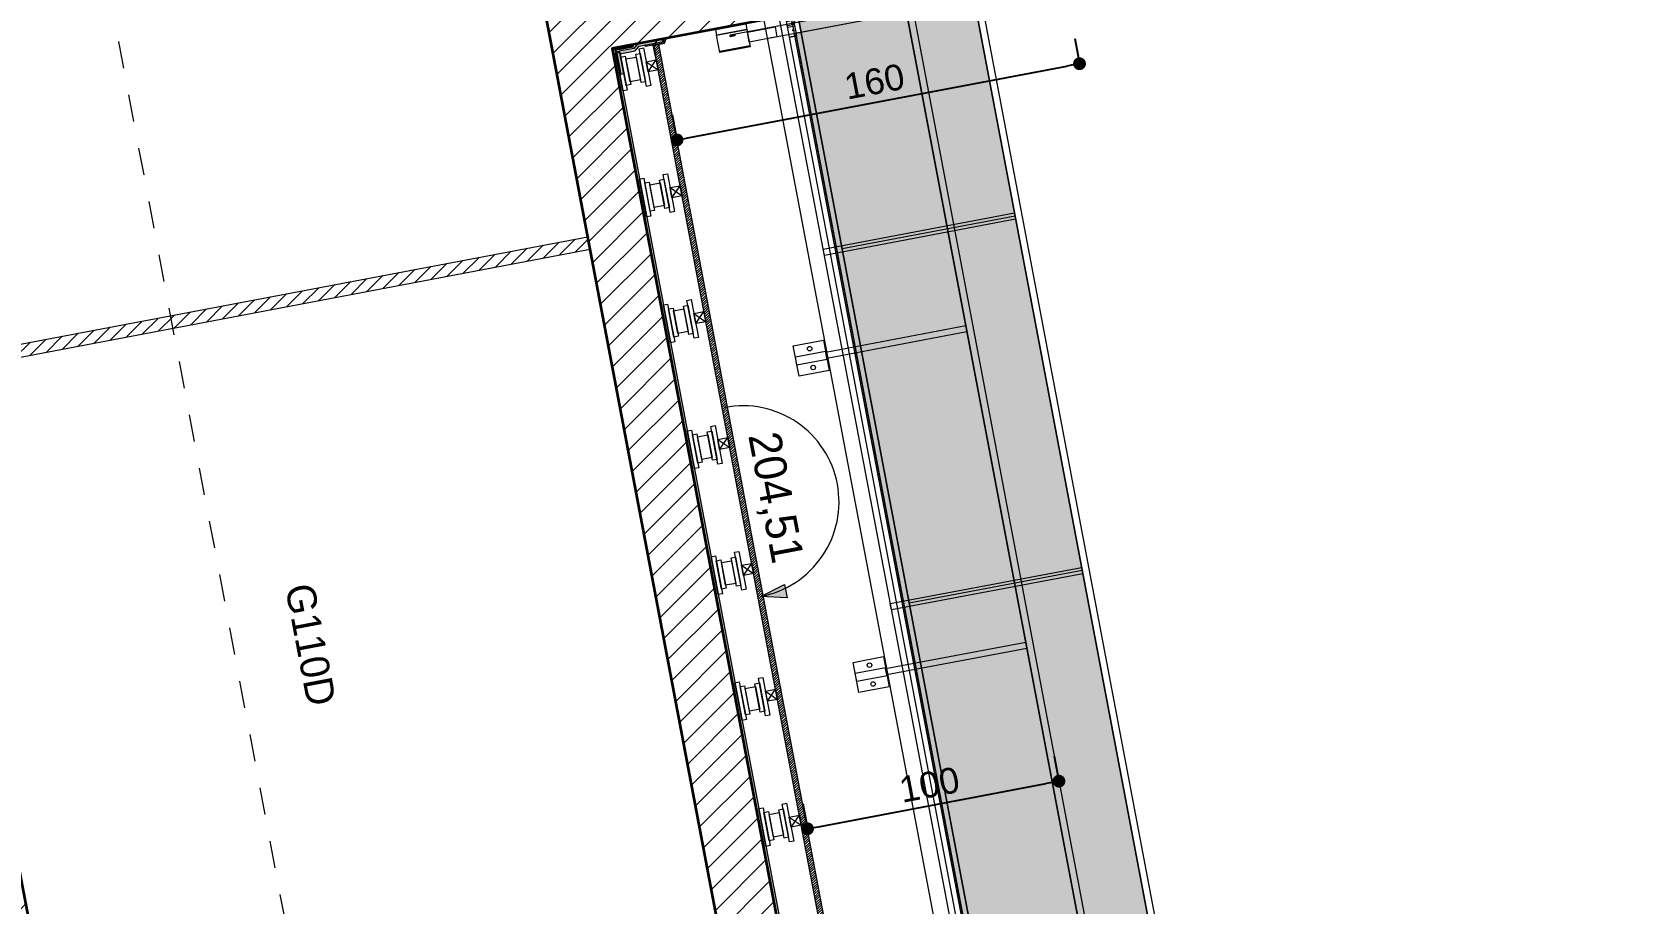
# Model space of a CAD drawing. Header units: centimetres. Extents: x 43491 to 84569, y -30699 to -11680.
# Drawn here: x 44832 to 45455, y -27810 to -27470 of the extents above; entities that cross this region are included whole.
import ezdxf

# ---------------------------------------------------------------- set-up
doc = ezdxf.new("R2010")
doc.units = ezdxf.units.CM
doc.header["$LTSCALE"] = 50.8
doc.header["$PDMODE"] = 1
doc.header["$PDSIZE"] = -2
doc.linetypes.add('Style de ligne -1', pattern=[0.41664, 0.20828, -0.20836])
doc.layers.get('0').update_dxf_attribs({"lineweight": 18})
for name, color, linetype, lineweight in [('0-PROJET-BOIS', 7, 'Continuous', 5), ('0-PROJET-COTATIONS', 7, 'Continuous', 13), ('0-PROJET-DESSINS CRÉES', 7, 'Continuous', 9), ('0-PROJET-Garde corps', 7, 'Continuous', 5), ('0-PROJET-ISOLATION', 7, 'Continuous', 13), ('0-PROJET-MUR BETON', 7, 'Continuous', 35), ('0-PROJET-MURS AGGLO', 7, 'Continuous', 5), ('0-PROJET-NGF', 7, 'Continuous', 5), ('0-PROJET-TEXTE', 7, 'Continuous', 5)]:
    doc.layers.add(name, color=color, linetype=linetype, lineweight=lineweight)
doc.styles.add('Futura Std Book', font='Futura Std Book')
doc.styles.add('Helvetica', font='Helvetica')
doc.dimstyles.new('IS', dxfattribs={"dimtxt": 10.08724, "dimasz": 5.007446, "dimexe": 2, "dimexo": 10, "dimgap": 3, "dimtad": 1, "dimdec": 1, "dimtxsty": 'Helvetica', "dimblk": 'DOT', "dimblk1": 'DOT', "dimblk2": 'DOT', "dimcen": 0, "dimdle": 10, "dimazin": 0, "dimtfac": 0.8, "dimtdec": 1, "dimtix": 1, "dimtmove": 0, "dimatfit": 0, "dimldrblk": 'VW_FILLEDARROW-1', "dimfxl": 0, "dimfrac": 2, "dimtolj": 1, "dimarcsym": 0})

# ---------------------------------------------------------------- blocks, each defined once
blk = doc.blocks.new('Groupe-1')
at = {"layer": '0-PROJET-DESSINS CRÉES', "linetype": 'Continuous', "lineweight": 0}
blk.add_hatch(color=254, dxfattribs=at).paths.add_polyline_path([(6568.09, -50894.54), (6226.19, -49089.14), (6293.66, -49076.36), (6635.56, -50881.76)])
at = {"layer": '0-PROJET-DESSINS CRÉES', "color": 7, "linetype": 'Continuous', "lineweight": 13}
for p, q in [((6398.23, -49628.52), (6330.76, -49641.3)), ((6424.42, -49766.82), (6356.95, -49779.6))]:
    blk.add_line(p, q, dxfattribs=at)
at = {"layer": '0-PROJET-DESSINS CRÉES', "color": 7, "linetype": 'Continuous', "lineweight": 13, "flags": 128}
for points in [[(6568.09, -50894.54), (6226.19, -49089.14), (6293.66, -49076.36), (6635.56, -50881.76)], [(6635.56, -50881.76), (6293.66, -49076.36), (6296.26, -49075.87), (6638.17, -50881.27)], [(6563.54, -50884.72), (6223.59, -49089.63), (6226.19, -49089.14), (6566.14, -50884.23)]]:
    blk.add_lwpolyline(points, close=True, dxfattribs=at)
at = {"layer": '0-PROJET-DESSINS CRÉES', "color": 8, "linetype": 'Continuous', "lineweight": 5, "flags": 128}
for points in [[(6323.82, -49643.89), (6323.35, -49641.43), (6398, -49627.3), (6398.46, -49629.75)], [(6350.01, -49782.18), (6349.54, -49779.73), (6424.19, -49765.59), (6424.65, -49768.05)]]:
    blk.add_lwpolyline(points, close=True, dxfattribs=at)
blk = doc.blocks.new('Groupe-59-1')
at = {"layer": '0-PROJET-DESSINS CRÉES', "lineweight": 5, "flags": 128}
for points in [[(6245.19, -49579.67), (6242.4, -49564.93), (6244.09, -49564.61), (6246.88, -49579.35)], [(6246.53, -49577.51), (6244.44, -49566.46), (6246.17, -49566.13), (6248.27, -49577.18)], [(6248.1, -49576.07), (6246.43, -49567.22), (6250.43, -49566.46), (6252.11, -49575.31)], [(6252.32, -49576.41), (6250.22, -49565.36), (6251.96, -49565.03), (6254.05, -49576.08)], [(6254.4, -49577.93), (6251.61, -49563.19), (6253.3, -49562.87), (6256.09, -49577.61)]]:
    blk.add_lwpolyline(points, close=True, dxfattribs=at)
blk = doc.blocks.new('Groupe-60-1')
at = {"layer": '0-PROJET-DESSINS CRÉES', "color": 7, "linetype": 'Continuous', "lineweight": 13}
for p, q in [((6254.32, -49568.27), (6259, -49571.46)), ((6255.07, -49572.2), (6258.25, -49567.53))]:
    blk.add_line(p, q, dxfattribs=at)
at = {"layer": '0-PROJET-DESSINS CRÉES', "color": 7, "linetype": 'Continuous', "lineweight": 13, "flags": 128}
blk.add_lwpolyline([(6255.07, -49572.2), (6254.32, -49568.27), (6258.25, -49567.53), (6259, -49571.46)], close=True, dxfattribs=at)
blk = doc.blocks.new('Groupe-61-1')
at = {"layer": '0-PROJET-DESSINS CRÉES', "lineweight": 5, "flags": 128}
for points in [[(6263.71, -49627.05), (6260.91, -49612.31), (6262.6, -49611.99), (6265.39, -49626.73)], [(6254.49, -49628.8), (6251.7, -49614.06), (6253.39, -49613.74), (6256.18, -49628.48)], [(6255.83, -49626.64), (6253.74, -49615.58), (6255.47, -49615.25), (6257.57, -49626.31)], [(6257.4, -49625.19), (6255.73, -49616.35), (6259.74, -49615.59), (6261.41, -49624.43)], [(6261.62, -49625.54), (6259.53, -49614.49), (6261.26, -49614.16), (6263.36, -49625.21)]]:
    blk.add_lwpolyline(points, close=True, dxfattribs=at)
blk = doc.blocks.new('Groupe-62-1')
at = {"layer": '0-PROJET-DESSINS CRÉES', "color": 7, "linetype": 'Continuous', "lineweight": 13}
for p, q in [((6263.63, -49617.4), (6268.3, -49620.58)), ((6264.37, -49621.33), (6267.56, -49616.65))]:
    blk.add_line(p, q, dxfattribs=at)
at = {"layer": '0-PROJET-DESSINS CRÉES', "color": 7, "linetype": 'Continuous', "lineweight": 13, "flags": 128}
blk.add_lwpolyline([(6264.37, -49621.33), (6263.63, -49617.4), (6267.56, -49616.65), (6268.3, -49620.58)], close=True, dxfattribs=at)
blk = doc.blocks.new('Groupe-63-1')
at = {"layer": '0-PROJET-DESSINS CRÉES', "lineweight": 5, "flags": 128}
for points in [[(6273.01, -49676.18), (6270.22, -49661.44), (6271.91, -49661.12), (6274.7, -49675.86)], [(6263.8, -49677.92), (6261.01, -49663.19), (6262.69, -49662.87), (6265.49, -49677.6)], [(6265.14, -49675.76), (6263.04, -49664.71), (6264.78, -49664.38), (6266.87, -49675.43)], [(6266.71, -49674.32), (6265.03, -49665.48), (6269.04, -49664.72), (6270.72, -49673.56)], [(6270.93, -49674.67), (6268.83, -49663.61), (6270.57, -49663.28), (6272.66, -49674.34)]]:
    blk.add_lwpolyline(points, close=True, dxfattribs=at)
blk = doc.blocks.new('Groupe-64-1')
at = {"layer": '0-PROJET-DESSINS CRÉES', "color": 7, "linetype": 'Continuous', "lineweight": 13}
for p, q in [((6272.93, -49666.53), (6277.6, -49669.71)), ((6273.67, -49670.46), (6276.86, -49665.78))]:
    blk.add_line(p, q, dxfattribs=at)
at = {"layer": '0-PROJET-DESSINS CRÉES', "color": 7, "linetype": 'Continuous', "lineweight": 13, "flags": 128}
blk.add_lwpolyline([(6273.67, -49670.46), (6272.93, -49666.53), (6276.86, -49665.78), (6277.6, -49669.71)], close=True, dxfattribs=at)
blk = doc.blocks.new('Groupe-65-1')
at = {"layer": '0-PROJET-DESSINS CRÉES', "lineweight": 5, "flags": 128}
for points in [[(6282.31, -49725.31), (6279.52, -49710.57), (6281.21, -49710.25), (6284, -49724.99)], [(6273.1, -49727.05), (6270.31, -49712.31), (6272, -49711.99), (6274.79, -49726.73)], [(6274.44, -49724.89), (6272.35, -49713.84), (6274.08, -49713.51), (6276.18, -49724.56)], [(6276.01, -49723.45), (6274.34, -49714.6), (6278.34, -49713.84), (6280.02, -49722.69)], [(6280.23, -49723.79), (6278.13, -49712.74), (6279.87, -49712.41), (6281.96, -49723.46)]]:
    blk.add_lwpolyline(points, close=True, dxfattribs=at)
blk = doc.blocks.new('Groupe-66-1')
at = {"layer": '0-PROJET-DESSINS CRÉES', "color": 7, "linetype": 'Continuous', "lineweight": 13}
for p, q in [((6282.23, -49715.65), (6286.91, -49718.84)), ((6282.98, -49719.58), (6286.16, -49714.91))]:
    blk.add_line(p, q, dxfattribs=at)
at = {"layer": '0-PROJET-DESSINS CRÉES', "color": 7, "linetype": 'Continuous', "lineweight": 13, "flags": 128}
blk.add_lwpolyline([(6282.98, -49719.58), (6282.23, -49715.65), (6286.16, -49714.91), (6286.91, -49718.84)], close=True, dxfattribs=at)
blk = doc.blocks.new('Groupe-67-1')
at = {"layer": '0-PROJET-DESSINS CRÉES', "lineweight": 5, "flags": 128}
for points in [[(6282.4, -49776.18), (6279.61, -49761.44), (6281.3, -49761.12), (6284.09, -49775.86)], [(6289.53, -49772.92), (6287.44, -49761.87), (6289.17, -49761.54), (6291.27, -49772.59)], [(6291.62, -49774.43), (6288.82, -49759.7), (6290.51, -49759.38), (6293.31, -49774.11)], [(6283.75, -49774.02), (6281.65, -49762.96), (6283.39, -49762.63), (6285.48, -49773.69)], [(6285.31, -49772.57), (6283.64, -49763.73), (6287.65, -49762.97), (6289.32, -49771.81)]]:
    blk.add_lwpolyline(points, close=True, dxfattribs=at)
blk = doc.blocks.new('Groupe-68-1')
at = {"layer": '0-PROJET-DESSINS CRÉES', "color": 7, "linetype": 'Continuous', "lineweight": 13}
for p, q in [((6291.54, -49764.78), (6296.21, -49767.96)), ((6292.28, -49768.71), (6295.47, -49764.03))]:
    blk.add_line(p, q, dxfattribs=at)
at = {"layer": '0-PROJET-DESSINS CRÉES', "color": 7, "linetype": 'Continuous', "lineweight": 13, "flags": 128}
blk.add_lwpolyline([(6292.28, -49768.71), (6291.54, -49764.78), (6295.47, -49764.03), (6296.21, -49767.96)], close=True, dxfattribs=at)
blk = doc.blocks.new('Groupe-69-1')
at = {"layer": '0-PROJET-DESSINS CRÉES', "lineweight": 5, "flags": 128}
for points in [[(6291.71, -49825.31), (6288.92, -49810.57), (6290.61, -49810.25), (6293.4, -49824.99)], [(6298.84, -49822.05), (6296.74, -49810.99), (6298.48, -49810.66), (6300.57, -49821.72)], [(6300.92, -49823.56), (6298.13, -49808.82), (6299.82, -49808.5), (6302.61, -49823.24)], [(6293.05, -49823.14), (6290.95, -49812.09), (6292.69, -49811.76), (6294.78, -49822.81)], [(6294.62, -49821.7), (6292.94, -49812.86), (6296.95, -49812.1), (6298.63, -49820.94)]]:
    blk.add_lwpolyline(points, close=True, dxfattribs=at)
blk = doc.blocks.new('Groupe-70-1')
at = {"layer": '0-PROJET-DESSINS CRÉES', "color": 7, "linetype": 'Continuous', "lineweight": 13}
for p, q in [((6300.84, -49813.91), (6305.52, -49817.09)), ((6301.58, -49817.84), (6304.77, -49813.16))]:
    blk.add_line(p, q, dxfattribs=at)
at = {"layer": '0-PROJET-DESSINS CRÉES', "color": 7, "linetype": 'Continuous', "lineweight": 13, "flags": 128}
blk.add_lwpolyline([(6301.58, -49817.84), (6300.84, -49813.91), (6304.77, -49813.16), (6305.52, -49817.09)], close=True, dxfattribs=at)
blk = doc.blocks.new('Groupe-71-1')
at = {"layer": '0-PROJET-DESSINS CRÉES', "lineweight": 5, "flags": 128}
for points in [[(6301.01, -49874.43), (6298.22, -49859.69), (6299.91, -49859.37), (6302.7, -49874.11)], [(6302.35, -49872.27), (6300.26, -49861.22), (6301.99, -49860.89), (6304.09, -49871.94)], [(6303.92, -49870.83), (6302.25, -49861.98), (6306.25, -49861.23), (6307.93, -49870.07)], [(6308.14, -49871.17), (6306.05, -49860.12), (6307.78, -49859.79), (6309.87, -49870.84)], [(6310.22, -49872.69), (6307.43, -49857.95), (6309.12, -49857.63), (6311.91, -49872.37)]]:
    blk.add_lwpolyline(points, close=True, dxfattribs=at)
blk = doc.blocks.new('Groupe-72-1')
at = {"layer": '0-PROJET-DESSINS CRÉES', "color": 7, "linetype": 'Continuous', "lineweight": 13}
for p, q in [((6310.14, -49863.03), (6314.82, -49866.22)), ((6310.89, -49866.96), (6314.07, -49862.29))]:
    blk.add_line(p, q, dxfattribs=at)
at = {"layer": '0-PROJET-DESSINS CRÉES', "color": 7, "linetype": 'Continuous', "lineweight": 13, "flags": 128}
blk.add_lwpolyline([(6310.89, -49866.96), (6310.14, -49863.03), (6314.07, -49862.29), (6314.82, -49866.22)], close=True, dxfattribs=at)
blk = doc.blocks.new('Groupe-77-1')
at = {"layer": '0-PROJET-Garde corps', "color": 7, "linetype": 'Continuous', "lineweight": 5}
for p, q in [((6287.67, -49558.47), (6287.58, -49557.99)), ((6288.49, -49558.31), (6288.4, -49557.84))]:
    blk.add_line(p, q, dxfattribs=at)
at = {"layer": '0-PROJET-Garde corps', "color": 7, "linetype": 'Continuous', "lineweight": 5, "flags": 128}
for points in [[(6286.9, -49558.12), (6286.88, -49558.01), (6289.06, -49557.59), (6289.08, -49557.71)], [(6287.22, -49558.55), (6287.13, -49558.08), (6288.86, -49557.75), (6288.94, -49558.22)]]:
    blk.add_lwpolyline(points, close=True, dxfattribs=at)
blk = doc.blocks.new('Groupe-78-1')
at = {"layer": '0-PROJET-Garde corps', "color": 7}
blk.add_blockref('Groupe-77-1', (0, 0), dxfattribs=at)
blk = doc.blocks.new('Groupe-79-1')
at = {"layer": '0-PROJET-Garde corps', "color": 7, "linetype": 'Continuous', "lineweight": 5, "flags": 128}
for points in [[(6416.31, -49531.5), (6417.54, -49537.98), (6414.39, -49538.58), (6413.17, -49532.1)], [(6416.15, -49531.73), (6417.3, -49537.83), (6414.55, -49538.35), (6413.4, -49532.25)]]:
    blk.add_lwpolyline(points, close=True, dxfattribs=at)
blk = doc.blocks.new('Groupe-80-1')
at = {"layer": '0-PROJET-DESSINS CRÉES', "color": 7, "linetype": 'Continuous', "lineweight": 13, "flags": 128}
for points in [[(6311.61, -49549.3), (6309.01, -49549.79), (6309.42, -49551.96), (6311.82, -49551.5), (6312.11, -49553.03), (6310.87, -49553.26)], [(6311.65, -49549.5), (6309.24, -49549.95), (6309.58, -49551.72), (6311.98, -49551.27), (6312.35, -49553.19), (6310.9, -49553.46)]]:
    blk.add_lwpolyline(points, dxfattribs=at)
at = {"layer": '0-PROJET-Garde corps', "color": 8, "linetype": 'Continuous', "lineweight": 5}
for p, q in [((6309.56, -49550.55), (6415.9, -49530.41)), ((6309.6, -49550.79), (6415.95, -49530.65)), ((6309.65, -49551.04), (6415.99, -49530.9)), ((6312.18, -49553.78), (6309.4, -49554.3)), ((6312.3, -49554.4), (6309.52, -49554.93)), ((6294.8, -49562.06), (6283.01, -49564.29))]:
    blk.add_line(p, q, dxfattribs=at)
at = {"layer": '0-PROJET-Garde corps', "color": 7, "linetype": 'Continuous', "lineweight": 5}
blk.add_line((6412.98, -49530.3), (6412.26, -49530.82), dxfattribs=at)
at = {"layer": '0-PROJET-Garde corps', "color": 7, "linetype": 'Continuous', "lineweight": 5, "flags": 128}
for points in [[(6415.85, -49530.16), (6416.04, -49531.14), (6309.7, -49551.28), (6309.51, -49550.3)], [(6416.21, -49532.07), (6416.25, -49532.25), (6415.4, -49532.41), (6415.55, -49533.16), (6414.83, -49533.78), (6414.71, -49533.65), (6415.35, -49533.09), (6415.19, -49532.26)], [(6283.07, -49564.64), (6281.81, -49557.96), (6293.6, -49555.73), (6294.86, -49562.41)], [(6311.85, -49552.01), (6313.01, -49558.13), (6310.22, -49558.66), (6309.06, -49552.53)]]:
    blk.add_lwpolyline(points, close=True, dxfattribs=at)
for points in [[(6412.26, -49530.82), (6412.98, -49530.3), (6415.98, -49529.73), (6416.31, -49531.5), (6413.31, -49532.07), (6412.45, -49531.82)], [(6412.67, -49530.77), (6413.06, -49530.49), (6415.82, -49529.97), (6416.08, -49531.34), (6413.32, -49531.86), (6412.89, -49531.74)], [(6415.19, -49533.47), (6414.84, -49533.78), (6287.07, -49557.97)], [(6416.02, -49537.86), (6415.58, -49537.71), (6302.01, -49559.21)], [(6312.7, -49550.75), (6311.98, -49551.27), (6309.58, -49551.72), (6309.24, -49549.95), (6311.65, -49549.5), (6312.51, -49549.74)], [(6312.29, -49550.8), (6311.9, -49551.08), (6309.73, -49551.49), (6309.47, -49550.11), (6311.64, -49549.7), (6312.07, -49549.83)]]:
    blk.add_lwpolyline(points, dxfattribs=at)
at = {"layer": '0-PROJET-Garde corps', "color": 7, "linetype": 'Continuous', "lineweight": 13, "flags": 128}
for points in [[(6311.65, -49549.5), (6311.61, -49549.3), (6309.01, -49549.79), (6309.42, -49551.96), (6311.82, -49551.5), (6312.11, -49553.03), (6310.87, -49553.26), (6310.9, -49553.46), (6312.35, -49553.19), (6311.98, -49551.27), (6309.58, -49551.72), (6309.24, -49549.95)], [(6281.85, -49557.95), (6281.43, -49555.77), (6293.19, -49553.55), (6293.6, -49555.73)], [(6294.53, -49560.63), (6293.78, -49556.7), (6304.59, -49554.65), (6305.34, -49558.58)]]:
    blk.add_lwpolyline(points, close=True, dxfattribs=at)
at = {"layer": '0-PROJET-Garde corps', "color": 7, "linetype": 'Continuous', "lineweight": 5}
blk.add_circle((6311.76, -49555.99), 0.288, dxfattribs=at)
at = {"layer": '0-PROJET-DESSINS CRÉES', "color": 7}
blk.add_blockref('Groupe-78-1', (0, 0), dxfattribs=at)
at = {"layer": '0-PROJET-Garde corps', "color": 7}
blk.add_blockref('Groupe-79-1', (0, 0), dxfattribs=at)
blk = doc.blocks.new('Groupe-256-1')
at = {"layer": '0-PROJET-NGF', "linetype": 'Continuous', "lineweight": 0}
blk.add_hatch(color=7, dxfattribs=at).paths.add_polyline_path([(6309.34, -49777.45), (6299, -49776.91), (6308.23, -49772.21)])
at = {"layer": '0-PROJET-NGF', "color": 7, "lineweight": 5, "flags": 128}
blk.add_lwpolyline([(6299, -49776.91), (6300.81, -49776.52), (6302.58, -49776.05), (6304.34, -49775.49), (6306.06, -49774.84), (6307.75, -49774.11), (6309.41, -49773.3), (6311.02, -49772.41), (6312.58, -49771.43), (6314.1, -49770.39), (6315.56, -49769.27), (6316.97, -49768.08), (6318.31, -49766.82), (6319.59, -49765.5), (6320.81, -49764.12), (6321.96, -49762.68), (6323.03, -49761.18), (6324.03, -49759.63), (6324.95, -49758.04), (6325.8, -49756.4), (6326.56, -49754.72), (6327.24, -49753.01), (6327.83, -49751.27), (6328.34, -49749.5), (6328.76, -49747.71), (6329.09, -49745.89), (6329.33, -49744.07), (6329.48, -49742.23), (6329.55, -49740.39), (6329.52, -49738.55), (6329.4, -49736.71), (6329.19, -49734.88), (6328.89, -49733.07), (6328.51, -49731.27), (6328.03, -49729.49), (6327.47, -49727.73), (6326.82, -49726.01), (6326.09, -49724.32), (6325.28, -49722.66), (6324.39, -49721.05), (6323.42, -49719.49), (6322.37, -49717.97), (6321.25, -49716.51), (6320.06, -49715.11), (6318.8, -49713.76), (6317.48, -49712.48), (6316.1, -49711.26), (6314.66, -49710.12), (6313.16, -49709.04), (6311.62, -49708.04), (6310.02, -49707.12), (6308.38, -49706.28), (6306.71, -49705.51), (6305, -49704.83), (6303.25, -49704.24), (6301.48, -49703.73), (6299.69, -49703.31), (6297.88, -49702.98), (6296.05, -49702.74), (6294.22, -49702.59), (6292.38, -49702.52), (6290.53, -49702.55), (6288.7, -49702.67), (6286.87, -49702.88), (6285.05, -49703.18)], dxfattribs=at)
at = {"layer": '0-PROJET-NGF', "color": 7, "linetype": 'Continuous', "lineweight": 5, "flags": 128}
blk.add_lwpolyline([(6309.34, -49777.45), (6299, -49776.91), (6308.23, -49772.21)], close=True, dxfattribs=at)
at = {"layer": '0-PROJET-NGF', "color": 7, "insert": (6306.46, -49711.76), "char_height": 12.586, "attachment_point": 1, "rotation": 280.71759, "line_spacing_factor": 0.962448, "style": 'Futura Std Book'}
blk.add_mtext('204,51', dxfattribs=at)
blk = doc.blocks.new('Groupe-275-1')
at = {"layer": '0-PROJET-DESSINS CRÉES', "linetype": 'Continuous', "lineweight": 0}
blk.add_hatch(color=254, dxfattribs=at).paths.add_polyline_path([(6406.17, -50051.07), (6312.64, -49557.17), (6355.84, -49548.99), (6449.37, -50042.89)])
at = {"layer": '0-PROJET-DESSINS CRÉES', "color": 7, "linetype": 'Continuous', "lineweight": 13, "flags": 128}
for points in [[(6406.17, -50051.07), (6312.64, -49557.17), (6355.84, -49548.99), (6449.37, -50042.89)], [(6449.37, -50042.89), (6355.84, -49549.02), (6358.45, -49548.53), (6451.97, -50042.4)], [(6403.57, -50051.57), (6310.22, -49558.66), (6312.83, -49558.17), (6406.17, -50051.07)], [(6323.46, -49676.94), (6325.7, -49688.73), (6313.94, -49690.96), (6311.71, -49679.17)], [(6324.27, -49681.22), (6324.89, -49684.46), (6313.13, -49686.68), (6312.52, -49683.44)], [(6346.85, -49800.41), (6349.08, -49812.2), (6337.33, -49814.43), (6335.09, -49802.64)], [(6347.66, -49804.69), (6348.27, -49807.92), (6336.52, -49810.15), (6335.9, -49806.91)], [(6370.23, -49923.88), (6372.46, -49935.67), (6360.71, -49937.89), (6358.48, -49926.1)], [(6371.04, -49928.15), (6371.65, -49931.39), (6359.9, -49933.62), (6359.29, -49930.38)]]:
    blk.add_lwpolyline(points, close=True, dxfattribs=at)
at = {"layer": '0-PROJET-DESSINS CRÉES', "color": 8, "linetype": 'Continuous', "lineweight": 5, "flags": 128}
for points in [[(6324.81, -49684.06), (6324.35, -49681.61), (6378.99, -49671.26), (6379.46, -49673.72)], [(6348.19, -49807.53), (6347.73, -49805.08), (6402.37, -49794.73), (6402.84, -49797.18)], [(6371.58, -49931), (6371.11, -49928.55), (6425.76, -49918.2), (6426.22, -49920.65)]]:
    blk.add_lwpolyline(points, close=True, dxfattribs=at)
at = {"layer": '0-PROJET-DESSINS CRÉES', "color": 7, "linetype": 'Continuous', "lineweight": 13}
for centre in [(6318.07, -49680.25), (6319.47, -49687.62), (6341.45, -49803.72), (6342.85, -49811.09), (6364.84, -49927.19), (6366.23, -49934.56)]:
    blk.add_circle(centre, 0.876, dxfattribs=at)
blk = doc.blocks.new('_DOT')
at = {"color": 0, "linetype": 'ByBlock', "lineweight": -2}
blk.add_line((-0.5, 0), (-1, 0), dxfattribs=at)
at = {"color": 0, "linetype": 'ByBlock', "const_width": 0.5}
blk.add_lwpolyline([(-0.25, 0, 1), (0.25, 0, 1)], format="xyb", close=True, dxfattribs=at)
blk = doc.blocks.new('*D290')
at = {"layer": '0-PROJET-COTATIONS', "color": 0, "linetype": 'Continuous', "lineweight": -2}
for p, q in [((45238.42, -27472.27), (45240.65, -27484.06)), ((45088.16, -27510.91), (45235.36, -27483.03)), ((45081.38, -27502.01), (45083.62, -27513.8))]:
    blk.add_line(p, q, dxfattribs=at)
at = {"layer": 'Defpoints', "color": 0}
for p in [(45230.98, -27432.97), (45073.78, -27461.84), (45240.28, -27482.1)]:
    blk.add_point(p, dxfattribs=at)
at = {"layer": '0-PROJET-COTATIONS', "color": 0, "lineweight": -2, "xscale": 5.007446289062499, "yscale": 5.007446289062499, "zscale": 5.007446289062499}
for p, rotation in [((45240.28, -27482.1), 10.72359474388371), ((45083.24, -27511.84), 190.7235947438837)]:
    blk.add_blockref('_DOT', p, dxfattribs=dict(at, rotation=rotation))
at = {"layer": '0-PROJET-COTATIONS', "color": 0, "lineweight": 5, "insert": (45160.27, -27489.07), "char_height": 10.087, "attachment_point": 5, "rotation": 10.72359, "style": 'Helvetica'}
blk.add_mtext('\\A1;160', dxfattribs=at)
blk = doc.blocks.new('VW_FILLEDARROW-1')
at = {"linetype": 'Continuous', "lineweight": 0}
blk.add_hatch(color=0, dxfattribs=at).paths.add_polyline_path([(-2, 0.54), (0, 0), (-2, -0.54)])
at = {"color": 0, "linetype": 'Continuous', "lineweight": 5, "flags": 128}
blk.add_lwpolyline([(-2, 0.54), (0, 0), (-2, -0.54)], close=True, dxfattribs=at)
blk = doc.blocks.new('*D295')
at = {"layer": '0-PROJET-COTATIONS', "color": 0, "linetype": 'Continuous', "lineweight": -2}
for p, q in [((45230.4, -27752.22), (45232.63, -27764.01)), ((45139.07, -27779.69), (45227.34, -27762.97)), ((45132.28, -27770.8), (45134.52, -27782.59))]:
    blk.add_line(p, q, dxfattribs=at)
at = {"layer": 'Defpoints', "color": 0}
for p in [(45119.66, -27704.13), (45224.04, -27718.64), (45232.26, -27762.04)]:
    blk.add_point(p, dxfattribs=at)
at = {"layer": '0-PROJET-COTATIONS', "color": 0, "lineweight": -2, "xscale": 5.007446289062499, "yscale": 5.007446289062499, "zscale": 5.007446289062499}
for p, rotation in [((45232.26, -27762.04), 10.72359474388399), ((45134.15, -27780.62), 190.723594743884)]:
    blk.add_blockref('_DOT', p, dxfattribs=dict(at, rotation=rotation))
at = {"layer": '0-PROJET-COTATIONS', "color": 0, "lineweight": 5, "insert": (45181.71, -27763.43), "char_height": 10.087, "attachment_point": 5, "rotation": 10.72359, "style": 'Helvetica'}
blk.add_mtext('\\A1;100', dxfattribs=at)

msp = doc.modelspace()

# ---------------------------------------------------------------- hatches: boundary and pattern name
at = {"layer": '0-PROJET-BOIS', "linetype": 'Continuous', "lineweight": 5}
h = msp.add_hatch(dxfattribs=at)
h.set_pattern_fill('bois 45', color=9, style=0, pattern_type=2)
h.set_pattern_definition([(45, (38816.9114, 22086.9576), (0, -1), [])])
h.paths.add_polyline_path([(45076.06, -27474.53), (45171.67, -27979.43), (45169.71, -27979.81), (45074.09, -27474.9)])
at = {"layer": '0-PROJET-ISOLATION', "linetype": 'Continuous', "lineweight": 0}
for points in [[(45057.96, -27476.2), (45058.94, -27476.02), (45155.2, -27984.31), (45154.22, -27984.5)], [(45065.94, -27474.69), (45066.13, -27475.67), (45059.13, -27477), (45058.94, -27476.01)], [(45059.71, -27477.39), (45060.69, -27477.21), (45062.38, -27486.11), (45061.4, -27486.3)], [(45078.57, -27472.29), (45067.87, -27474.33), (45066.41, -27476.12), (45060.69, -27477.21), (45060.88, -27478.19), (45066.96, -27477.04), (45068.43, -27475.23), (45078.67, -27473.29)]]:
    msp.add_hatch(color=255, dxfattribs=at).paths.add_polyline_path(points)
at = {"layer": '0-PROJET-MUR BETON', "linetype": 'Continuous', "lineweight": 5}
h = msp.add_hatch(dxfattribs=at)
h.set_pattern_fill('hachure A', style=0, pattern_type=2)
h.set_pattern_definition([(45, (38816.9114, 22086.9576), (5.2916667, -4.4097222), [])])
h.paths.add_polyline_path([(44877.82, -26168.9), (44881.17, -26186.58), (44816.07, -26198.91), (44839.14, -26320.76), (44904.25, -26308.44), (44907.6, -26326.12), (44842.49, -26338.45), (44907.42, -26681.3), (44970.16, -26669.42), (44974.01, -26689.75), (44911.27, -26701.64), (44976.14, -27044.2), (45038.88, -27032.32), (45042.74, -27052.65), (44980, -27064.53), (45054.11, -27455.87), (45116.85, -27443.99), (45120.7, -27464.32), (45057.96, -27476.2), (45154.22, -27984.5), (45216.96, -27972.61), (45220.81, -27992.95), (45158.07, -28004.83), (45188.36, -28164.81), (45251.1, -28152.93), (45254.96, -28173.27), (45192.22, -28185.15), (45313.36, -28824.85), (45376.1, -28812.96), (45379.82, -28832.61), (44710.67, -28959.34), (44712.9, -28938.56), (44759.11, -28929.81), (44731.28, -28782.81), (44680.76, -28792.38), (44682.99, -28771.6), (44727.55, -28763.16), (44288.24, -26443.41), (44232.41, -26453.99), (44234.42, -26435.29), (44284.89, -26425.73), (44227.19, -26121.01), (44164.59, -26132.86), (44166.6, -26114.16), (44797.74, -25994.64), (44801.08, -26012.32), (44781.43, -26016.04), (44812.72, -26181.23)])
h.paths.add_polyline_path([(44557.15, -26374.17), (44816.54, -26325.04), (44758.84, -26020.32), (44499.45, -26069.45)])
h.paths.add_polyline_path([(44535.57, -26378.26), (44477.86, -26073.54), (44239.96, -26118.59), (44297.67, -26423.31)])
h.paths.add_polyline_path([(44997.7, -28700.46), (44991.36, -28701.66), (44993.48, -28712.8), (45259.2, -28662.48), (44819.89, -26342.73), (44560.5, -26391.85)])
h.paths.add_polyline_path([(44978.23, -28715.69), (44538.92, -26395.94), (44301.02, -26440.99), (44738.22, -28749.6), (44731.88, -28750.8), (44733.99, -28761.95)])
h.paths.add_polyline_path([(45290.76, -28829.13), (45262.92, -28682.13), (44744.05, -28780.4), (44771.89, -28927.39)])
at = {"layer": '0-PROJET-MURS AGGLO', "linetype": 'Continuous', "lineweight": 18}
h = msp.add_hatch(dxfattribs=at)
h.set_pattern_fill('50_béton', style=0, pattern_type=2)
h.set_pattern_definition([(45, (38816.9114, 22086.9576), (2.42534722, -2.64583333), [])])
h.paths.add_polyline_path([(44789.06, -27598.73), (44789.99, -27603.65), (45049.38, -27554.52), (45048.45, -27549.61)])

# ---------------------------------------------------------------- linework, layer by layer
at = {"color": 1, "linetype": 'Style de ligne -1', "lineweight": 5, "flags": 128}
msp.add_lwpolyline([(45218.61, -29848.84), (45147.81, -29421.26), (45087.9, -28889.93), (45046.67, -28564.73), (44944.41, -27890.42), (44810.6, -27183.83), (44693.42, -26565.08), (44547.25, -25793.21), (44385.94, -25022.04), (44312.93, -24636.52), (44172.06, -24161.38), (44108.15, -23716.41), (44067.37, -23501.09), (43946.42, -23131.15)], dxfattribs=at)
at = {"layer": '0-PROJET-BOIS', "lineweight": 13, "flags": 128}
msp.add_lwpolyline([(45076.06, -27474.53), (45171.67, -27979.43), (45169.71, -27979.81), (45074.09, -27474.9)], close=True, dxfattribs=at)
at = {"layer": '0-PROJET-DESSINS CRÉES', "color": 7, "linetype": 'Continuous', "lineweight": 13}
for p, q in [((45372.66, -28813.62), (44912.95, -26386.17)), ((44918.76, -26385.07), (45382.88, -28835.85))]:
    msp.add_line(p, q, dxfattribs=at)
at = {"layer": '0-PROJET-DESSINS CRÉES', "color": 7, "linetype": 'Continuous', "lineweight": 5, "flags": 128}
msp.add_lwpolyline([(45078.32, -27473.88), (45078.21, -27473.97), (45077.48, -27472.64), (45075.22, -27473.07), (45075, -27474.66), (45074.08, -27474.83), (45074.83, -27478.78), (45074.68, -27478.81), (45073.93, -27474.86), (45070.98, -27475.42), (45070.86, -27474.77), (45071.84, -27474.59), (45071.87, -27474.73), (45071.04, -27474.89), (45071.1, -27475.24), (45074.89, -27474.53), (45074.94, -27474.15), (45074.57, -27474.22), (45074.55, -27474.07), (45074.96, -27473.99), (45075.11, -27472.95), (45077.55, -27472.49)], close=True, dxfattribs=at)
at = {"layer": '0-PROJET-DESSINS CRÉES', "color": 7, "linetype": 'Continuous', "lineweight": 13, "flags": 128}
msp.add_lwpolyline([(45079.03, -27472.4), (45078.94, -27472.36), (45078.31, -27474), (45075.12, -27474.6), (45075.14, -27474.7), (45078.39, -27474.09)], close=True, dxfattribs=at)
at = {"layer": '0-PROJET-ISOLATION', "flags": 128}
for points in [[(45057.96, -27476.2), (45058.94, -27476.02), (45155.2, -27984.31), (45154.22, -27984.5)], [(45065.94, -27474.69), (45066.13, -27475.67), (45059.13, -27477), (45058.94, -27476.01)], [(45059.71, -27477.39), (45060.69, -27477.21), (45062.38, -27486.11), (45061.4, -27486.3)], [(45078.57, -27472.29), (45067.87, -27474.33), (45066.41, -27476.12), (45060.69, -27477.21), (45060.88, -27478.19), (45066.96, -27477.04), (45068.43, -27475.23), (45078.67, -27473.29)]]:
    msp.add_lwpolyline(points, close=True, dxfattribs=at)
at = {"layer": '0-PROJET-MUR BETON', "flags": 128}
msp.add_lwpolyline([(44997.7, -28700.46), (44991.36, -28701.66), (44993.48, -28712.8), (45259.2, -28662.48), (44819.89, -26342.73), (44560.5, -26391.85)], close=True, dxfattribs=at)
msp.add_lwpolyline([(45120.7, -27464.32), (45057.96, -27476.2), (45154.22, -27984.5), (45216.96, -27972.61), (45220.81, -27992.95), (45158.07, -28004.83), (45188.36, -28164.81), (45251.1, -28152.93), (45254.96, -28173.27), (45192.22, -28185.15), (45313.36, -28824.85), (45376.1, -28812.96), (45379.82, -28832.61), (44710.67, -28959.34), (44712.9, -28938.56), (44759.11, -28929.81), (44731.28, -28782.81), (44680.76, -28792.38), (44682.99, -28771.6), (44727.55, -28763.16), (44288.24, -26443.41)], dxfattribs=at)
at = {"layer": '0-PROJET-MURS AGGLO', "color": 7, "linetype": 'Continuous', "lineweight": 18}
for p, q in [((44789.06, -27598.73), (45048.45, -27549.61)), ((44789.99, -27603.65), (45049.38, -27554.52))]:
    msp.add_line(p, q, dxfattribs=at)
at = {"layer": '0-PROJET-MURS AGGLO', "color": 7, "linetype": 'Continuous', "lineweight": 5}
for p, q in [((44789.06, -27598.73), (45048.45, -27549.61)), ((45049.38, -27554.52), (45048.45, -27549.61)), ((44789.99, -27603.65), (45049.38, -27554.52))]:
    msp.add_line(p, q, dxfattribs=at)

# ---------------------------------------------------------------- block references
at = {"layer": '0-PROJET-DESSINS CRÉES'}
for name in ['Groupe-59-1', 'Groupe-61-1', 'Groupe-63-1', 'Groupe-65-1', 'Groupe-67-1', 'Groupe-69-1', 'Groupe-71-1']:
    msp.add_blockref(name, (38816.91, 22086.96), dxfattribs=at)
at = {"layer": '0-PROJET-DESSINS CRÉES', "color": 7}
for name in ['Groupe-60-1', 'Groupe-62-1', 'Groupe-64-1', 'Groupe-66-1', 'Groupe-68-1', 'Groupe-70-1', 'Groupe-72-1']:
    msp.add_blockref(name, (38816.91, 22086.96), dxfattribs=at)
at = {"layer": '0-PROJET-Garde corps', "color": 7}
for name in ['Groupe-1', 'Groupe-80-1', 'Groupe-275-1']:
    msp.add_blockref(name, (38816.91, 22086.96), dxfattribs=at)
at = {"layer": '0-PROJET-NGF', "color": 7}
msp.add_blockref('Groupe-256-1', (38816.91, 22086.96), dxfattribs=at)

# ---------------------------------------------------------------- texts
at = {"layer": '0-PROJET-TEXTE', "color": 7, "insert": (44945.91, -27707.72), "char_height": 11.327, "attachment_point": 2, "rotation": 280.72359, "line_spacing_factor": 0.962448, "style": 'Futura Std Book'}
msp.add_mtext('G110D', dxfattribs=at)

# ---------------------------------------------------------------- dimensions: what is measured, and where the dimension line sits
at = {"layer": '0-PROJET-COTATIONS', "color": 7, "linetype": 'Continuous', "lineweight": 5}
for base, p1, p2, picture, middle in [((45240.28, -27482.1), (45073.78, -27461.84), (45230.98, -27432.97), '*D290', (45160.27, -27489.07)), ((45232.26, -27762.04), (45119.66, -27704.13), (45224.04, -27718.64), '*D295', (45181.71, -27763.43))]:
    dim = msp.add_linear_dim(base=base, p1=p1, p2=p2, angle=10.72359, dimstyle='IS', override={"dimtxt": 10.08724, "dimdec": 0, "dimpost": '<>', "dimtxsty": 'Helvetica', "dimtmove": 2}, dxfattribs=at)
    dim.commit()
    dim.dimension.update_dxf_attribs({"geometry": picture, "text_midpoint": middle})

doc.saveas('drawing.dxf')
